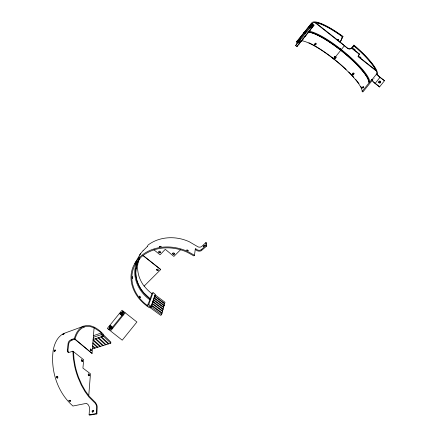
<?xml version="1.0" encoding="UTF-8"?>
<svg xmlns="http://www.w3.org/2000/svg" width="437" height="437" viewBox="0 0 437 437"><rect width="100%" height="100%" fill="white"/><g stroke="black" fill="none" stroke-linecap="round" stroke-linejoin="round"><path stroke-width="0.33" stroke-dasharray="2.19 1.64" d="M373.564 79.212L373.87 78.835M374.176 78.458L374.482 78.076"/><path stroke-width="0.66" d="M163.159 309.003A1.213 1.18 25.5 0 0 163.023 309.32L162.63 310.931A1.24 1.207 25.5 0 0 162.498 311.253L162.094 312.903A1.267 1.24 25.5 0 0 161.963 313.231L161.619 314.656L160.75 315.394L150.355 307.823L151.202 307.053L151.639 305.698A1.404 1.371 25.5 0 1 151.797 305.348L152.3 303.77A1.371 1.338 25.5 0 1 152.453 303.431L152.945 301.891A1.344 1.306 25.5 0 1 153.097 301.557L153.584 300.028A1.398 1.366 25.5 0 1 153.726 299.722L154.201 298.225A1.371 1.338 25.5 0 1 154.337 297.93L154.802 296.466A1.338 1.306 25.5 0 1 154.944 296.171L155.337 295.013L164.984 302.262L164.662 303.458A1.136 1.109 25.5 0 0 164.536 303.759L164.17 305.266A1.158 1.131 25.5 0 0 164.044 305.572M299.596 40.543L300.033 39.936M299.525 40.565A0.552 0.541 25.3 0 1 300.181 39.756L299.64 40.379A0.552 0.541 25.3 0 1 300.285 39.532M101.466 336.752L108.884 343.772L110.78 343.182L110.829 342.013L103.432 334.889L102.995 335.037M195.257 249.451L196.967 250.609A4.96 4.834 25.5 0 0 201.189 250.772L206.493 246.2L206.619 243.114L205.964 242.535L201.626 246.566A3.796 3.698 25.5 0 1 197.251 246.413L189.134 241.661A43.897 42.788 25.5 0 0 175.974 238.007C166.295 236.876 156.036 238.995 148.181 244.939L147.444 246.255M201.086 249.877L205.816 245.605L205.964 242.535M89.077 375.367L89.077 375.208A1.775 1.732 25.5 0 0 88.875 374.465L88.465 373.952L89.197 374.378A1.781 1.737 25.5 0 1 89.399 375.126A1 0.972 25.5 0 1 89.312 375.629L88.924 375.798L88.454 375.339A1.781 1.737 25.5 0 1 88.247 374.591M67.904 350.621L68.844 343.307A4.894 4.774 25.5 0 1 71.985 340.221M67.26 350.119L68.21 342.799A4.911 4.785 25.5 0 1 71.357 339.696M110.78 343.182L103.361 336.086L103.432 334.889M101.368 332.317L101.226 334.644L102.924 336.266L103.061 333.95C98.227 328.919 91.153 323.659 83.806 326.144L64.736 333.12C57.7 335.807 54.396 343.498 53.183 350.441C50.43 370.516 57.515 392.563 72.935 406.028L86.57 403.324L88.29 404.815L89.241 406.683A7.205 7.019 25.5 0 1 89.53 408.147L89.11 414.811L89.689 415.15L96.883 413.915L97.205 406.923A9.483 9.243 25.5 0 0 96.834 405.072L95.648 402.701L89.203 396.266L85.379 391L81.79 384.68L78.665 377.546A83.177 81.08 25.5 0 1 75.251 366.13L73.984 358.651L73.525 351.709M96.883 413.915L96.315 413.566L96.653 406.814A7.587 7.396 25.5 0 0 96.353 405.334L95.403 403.433L88.935 396.998L85.002 391.59L81.309 385.084L78.103 377.743A85.029 82.883 25.5 0 1 74.612 365.998L73.329 358.313L72.881 351.201L69.745 352.2A1.89 1.841 25.5 0 1 67.97 351.987M82.254 361.246L82.249 360.995A1.775 1.732 25.5 0 0 82.003 360.246L81.735 359.941A0.579 0.563 25.5 0 0 81.528 359.826L81.38 360.465A1.781 1.737 25.5 0 0 81.632 361.219L82.282 361.634L82.571 360.902A1.781 1.737 25.5 0 0 82.325 360.154L81.533 359.82M88.749 395.704L90.464 373.815L82.921 368.101L83.707 359.771L72.881 351.201M74.689 339.156L92.065 353.44L94.075 327.837L90.344 326.597L86.619 326.434A10.674 10.401 25.5 0 0 84.221 327.002L83.915 327.111M110.337 327.084L109.982 327.526L110.457 326.357L111.107 326.133L110.741 326.581M110.627 328.04L110.698 327.368L111.752 326.647L111.271 327.821L110.627 328.04L111.752 326.647M121.705 313.012L121.054 313.231L120.574 314.405A1.005 0.983 25.5 0 1 120.552 313.526L120.831 313.187A1.005 0.983 25.5 0 1 121.705 313.012L121.344 313.46M121.224 314.919L121.3 314.247L122.349 313.52L121.874 314.695L121.224 314.919L122.349 313.52M340.199 41.302A2.933 2.797 -7 0 0 341.313 43.11L347.612 48.332A2.939 2.846 68.2 0 0 351.654 47.994L353.921 45.126A41.914 9.111 38.9 0 1 377.541 74.29A3.66 0.798 38.9 0 0 380.075 77.223L384.505 80.725L379.524 86.968L375.093 83.467A4.572 0.994 38.9 0 1 371.925 79.802L371.953 79.294L372.674 79.867L362.885 91.983L362.164 91.415A40.996 8.915 38.9 0 0 337.561 62.147A40.996 8.915 38.9 0 0 301.213 40.663M204.483 245.403L204.336 245.725M164.05 305.572L163.667 307.113A1.185 1.158 25.5 0 0 163.542 307.424L163.154 309.003L153.092 301.557M136.044 268.728L135.787 272.781L136.142 276.894L137.103 280.958L138.758 285.148L140.976 289.076L143.647 292.653L150.355 298.908L147.078 306.097C137.158 299.001 129.882 287.082 131.138 274.583A28.908 28.176 25.5 0 1 133.432 266.035L140.583 253.46M147.559 305.654C137.906 298.739 130.816 287.147 131.985 274.977A28.263 27.547 25.5 0 1 134.175 266.646L135.454 264.134A29.656 28.908 25.5 0 1 138.092 260.315C146.187 250.51 159.773 246.768 172.091 248.101A47.797 46.59 25.5 0 1 187.391 252.313L193.81 255.896L194.47 255.274L195.388 248.506L196.863 249.554A3.928 3.829 25.5 0 0 201.08 249.866M203.221 246.566L203.38 246.206A3.059 2.983 25.5 0 1 204.15 245.386L204.467 245.288M102.466 334.616L102.307 334.152M135.994 268.613L136.284 267.302M136.131 268.154C133.875 280.15 140.73 292.195 150.284 299.099M136.087 268.039L137.076 264.281M148.962 306.244L149.503 306.528M136.251 267.193L137.163 264.014M68.855 400.625C70.712 403.651 71.531 399.101 68.866 400.592M310.685 26.646L310.166 27.291L310.734 26.591M71.313 339.576L74.377 338.517C75.776 333.458 78.616 328.094 83.806 326.144M153.043 292.653L148.749 304.605L147.105 306.118L149.432 307.801L151.082 306.304L155.206 294.276L153.043 292.653L151.95 293.691L150.104 298.722M137.071 264.177L137.349 263.478M150.355 307.823L150.787 306.577M137.163 263.91L137.447 263.211M137.355 263.38L137.655 262.686M137.458 263.112L137.764 262.418M137.666 262.588L137.874 262.156M136.994 261.785C130.86 275.43 138.076 291.55 149.744 299.695M137.781 262.326L137.983 261.9M137.89 262.063L138.054 261.747M137.961 261.91L138.119 261.594M138.026 261.758L138.78 260.239M138.097 261.605L138.704 260.386M297.586 42.799L296.614 42.028L296.92 41.378L311.608 23.188A41.914 9.111 38.9 0 1 342.947 36.462L340.03 42.389L315.11 22.724L315.334 22.445L340.254 42.116M303.955 32.933L304.267 32.278L305.239 33.048M296.614 42.028L311.608 23.188L314.045 25.111L298.908 44.219A0.912 0.89 25.5 0 0 298.395 44.853L296.947 46.644L295.691 45.656L297.127 42.64L312.324 23.756A40.996 8.915 38.9 0 1 342.859 36.653L341.909 37.828M296.947 46.644L297.526 45.443M304.267 32.278L303.95 32.939L304.933 33.704M298.395 44.853L298.968 43.651M298.908 44.219L299.766 42.416M301.175 40.947L300.64 42.078A0.912 0.89 25.5 0 1 301.148 41.444L301.596 40.504M303.42 38.172L302.879 39.303A0.912 0.89 25.5 0 1 303.393 38.669L303.841 37.724M305.572 35.583L305.124 36.522A0.912 0.89 25.5 0 1 305.638 35.889L305.993 35.135M307.724 32.993L307.369 33.747A0.912 0.89 25.5 0 1 307.877 33.114L308.145 32.546M310.374 27.482L311.81 24.467L313.061 25.461L311.625 28.471L310.374 27.482L295.691 45.656M308.325 32.174L308.598 31.606M309.882 30.404L309.609 30.967A0.912 0.89 25.5 0 1 310.123 30.333L310.751 29.017M310.057 30.027L310.33 29.465M340.03 42.389L342.635 36.932A40.996 8.915 38.9 0 0 315.11 22.724M332.426 58.028L333.726 58.787M335.408 56.384A0.912 0.896 24.1 0 0 334.556 57.93L333.721 59.039M335.66 56.586L335.594 56.723A0.912 0.896 24 0 1 335.747 57.984A0.912 0.896 24 0 1 334.469 58.116A0.912 0.885 26.7 0 1 334.316 56.854A0.912 0.885 26.7 0 1 335.589 56.728L344.525 45.585M347.612 48.332L341.313 43.105M351.665 47.999L351.752 47.813A2.933 2.808 47.9 0 1 347.732 48.108M375.924 70.718L358.078 56.635L359.214 54.243L352.146 48.66L353.609 45.59A40.996 8.915 38.9 0 1 375.924 70.718L376.148 70.439L358.302 56.357L359.443 53.964L352.369 48.381L353.921 45.126M379.524 86.968L378.508 85.909M384.505 80.725L379.988 77.409A4.572 0.994 38.9 0 1 376.82 73.744A40.996 8.915 38.9 0 0 353.833 45.311M161.149 246.512L159.347 246.932M159.336 246.785L160.275 246.277L161.16 246.37M138.687 260.403L139.955 258.245M138.769 260.255L139.092 259.665M139.682 255.011L140.386 254.006A30.464 29.694 25.5 0 1 143.036 250.762M151.541 305.654L151.546 305.643A1.202 1.174 25.5 0 1 151.278 305.96M138.42 258.114L139.037 257.327A2.305 2.251 25.5 0 1 139.337 257.027M310.783 26.482L312.351 24.543M297.93 42.526L299.416 40.69A0.918 0.896 25.3 0 1 299.318 39.538M312.313 26.389L313.061 25.461M299.356 43.301L299.815 42.733M300.732 41.591L302.114 39.887M302.573 39.319L303.491 38.183M304.409 37.047L304.868 36.479M305.785 35.342L306.244 34.769M306.703 34.201L307.621 33.065M308.538 31.928L308.997 31.36M310.374 29.656L312.668 26.815M313.127 26.247L314.045 25.111M342.002 37.642L342.269 37.303M342.406 37.134L342.947 36.462M341.171 40.002L341.395 39.723M120.579 314.4L120.94 313.957M108.513 329.405L109.987 327.581L109.113 326.892L110.282 325.439L112.528 327.209M123.229 311.188L121.759 313.007L120.885 312.318L119.711 313.771L121.95 315.541M108.747 329.312L109.665 328.176M122.141 312.734L121.491 313.537L122.486 313.007M122.273 312.564L123.19 311.434M109.796 328.012L110.446 327.209L110.146 328.285M109.097 329.585L110.009 328.455M122.622 312.837L123.54 311.707M109.059 329.831L110.528 328.012L111.353 328.662M123.769 311.614L122.3 313.438L123.125 314.088M111.604 328.351L109.9 330.465L107.327 328.433L122.01 310.254L124.583 312.286L122.873 314.4M112.276 327.521L122.202 315.23M352.146 48.66L352.369 48.381M359.214 54.243L359.443 53.964M358.078 56.635L358.302 56.357M369.194 82.309A40.996 8.915 38.9 0 1 369.216 82.686L368.637 81.916L368.877 81.621L369.795 81.965A40.996 8.915 38.9 0 0 345.388 52.866A40.996 8.915 38.9 0 0 309.035 31.229M362.164 91.415L371.953 79.294M371.925 79.802L376.82 73.744M376.929 75.049L377.541 74.29M375.093 83.467L380.075 77.223M88.438 373.974L88.34 374.094A0.994 0.967 25.5 0 0 88.258 374.591M143.036 250.762L147.083 246.758A4.141 4.037 25.5 0 0 147.449 246.26M180.536 249.762L173.866 256.421L165.279 249.314L160.051 254.793L153.971 249.844M138.349 258.36L139.19 257.371A0.781 0.765 25.5 0 0 139.392 257.103M139.594 296.133L139.507 296.936L140.151 297.641M154.764 295.543L155.337 295.013M149.012 306.173L149.372 306.124M310.297 27.203L310.587 26.908M54.68 349.917L54.09 350.665L54.177 351.348M140.315 297.624L140.414 296.898L139.802 296.133M154.206 297.302L154.299 297.226A1.524 1.486 25.5 0 0 154.671 296.707M62.994 334.168L63.627 333.89A2.404 2.343 25.5 0 1 64.048 333.759L64.064 333.764M84.221 327.002C79.157 328.892 76.377 334.114 75.006 339.046L71.941 340.095M93.463 335.66L101.324 332.999A34.223 33.359 25.5 0 0 99.62 331.459L94.075 327.837M93.332 337.288L101.226 334.644M93.157 339.494L103.361 336.086M94.611 348.229A0.803 0.781 25.5 0 1 95.2 348.005L97.265 347.382L92.846 343.471M97.975 337.905L105.454 344.842L103.318 345.503A0.836 0.814 25.5 0 0 102.706 345.711L100.581 346.355A0.825 0.803 25.5 0 0 99.98 346.563L97.877 347.197L92.901 342.766M105.464 344.853A0.852 0.83 25.5 0 1 106.087 344.624L108.245 343.974A0.863 0.841 25.5 0 1 108.884 343.755M93.518 410.665L93.136 410.835A1.284 1.251 25.5 0 0 92.639 411.725A0.901 0.874 25.5 0 0 92.71 412.167C96.298 409.649 89.875 410.119 92.742 412.167M89.11 414.811L96.315 413.566M203.26 246.654L203.56 246.55A3.054 2.977 25.5 0 0 204.319 245.72M62.486 334.567L62.502 334.567A3.064 2.988 25.5 0 0 63.174 334.316L63.622 334.119A1.885 1.835 25.5 0 0 64.081 333.83M312.275 24.456L312.887 24.734L312.553 24.641M312.084 24.685L312.613 25.106L312.073 24.734M312.766 24.904L312.258 24.505M298.154 41.941L298.455 41.903M310.964 26.149L311.095 26.187A0.918 0.896 25.5 0 0 309.882 26.466A0.918 0.896 25.5 0 0 310.073 27.678M91.005 350.753L91.399 350.097A1.786 1.737 25.5 0 0 91.169 349.398L90.574 348.977L90.322 349.633A1.781 1.737 25.5 0 0 90.557 350.343L91.005 350.753A0.694 0.677 25.5 0 0 91.087 350.425L91.093 350.195A1.781 1.737 25.5 0 0 90.858 349.491L90.617 349.19A0.563 0.552 25.5 0 0 90.426 349.076M88.902 375.793L88.924 375.798A0.787 0.765 25.5 0 0 89.066 375.367M312.641 24.406L312.373 24.346L312.624 24.581M54.226 351.386L55.259 350.96L55.406 349.857M194.47 255.274L187.899 251.581A48.862 47.628 25.5 0 0 172.205 247.227C159.571 245.834 145.619 249.68 137.327 259.758A30.35 29.585 25.5 0 0 134.76 263.462M148.749 304.605L151.082 306.304M151.639 305.791L161.969 313.34M151.202 307.053L161.619 314.656M151.792 305.348L162.094 312.903M152.447 303.431L162.63 310.931M152.3 303.862L162.504 311.363M152.945 301.978L163.039 309.44M153.578 300.137L163.553 307.539M153.72 299.722L163.667 307.113M154.337 297.925L164.17 305.266M154.19 298.307L164.055 305.687M154.938 296.171L164.662 303.458M154.796 296.543L164.552 303.868M354.32 49.523L355.128 49.905L353.702 48.758L354.893 50.2L353.467 49.053L354.26 49.474M338.118 40.024C336.359 37.953 340.56 41.63 338.069 39.936C335.78 38.685 340.084 42.083 338.194 40.035M360.192 57.444C358.373 55.433 362.617 58.848 360.252 57.498C357.81 55.881 362.044 59.547 360.268 57.455M332.568 57.881L333.644 58.722M67.992 351.954L68.636 352.457M340.221 48.704L341.193 49.463M339.986 49.124L340.931 49.867M339.642 49.419L339.981 49.605M339.882 49.61L340.696 50.162M340.062 49.752L340.609 50.179M311.291 23.849L313.728 25.772M376.011 83.942L375.181 83.281A3.66 0.798 38.9 0 1 373.733 81.992M376.29 84.161L376.563 84.379M376.841 84.598L377.672 85.253M377.95 85.472L378.229 85.69M297.897 42.143L296.925 41.368A41.914 9.111 38.9 0 1 298.165 40.28M123.092 311.357L123.633 311.783M122.174 312.488L122.721 312.919M122.043 312.657L122.584 313.083M123.485 314.88L122.688 314.247L122.016 315.082L122.813 315.711M121.054 313.231L121.705 313.744M122.278 314.198L122.551 314.416M120.65 313.733L121.3 314.247M121.874 314.695L122.147 314.913M112.888 328.001L112.09 327.373L111.413 328.203L112.216 328.837M110.457 326.357L111.102 326.865M111.675 327.318L111.954 327.537M110.053 326.854L110.698 327.368M111.271 327.821L111.55 328.04M109.703 327.936L110.244 328.362M109.567 328.1L110.108 328.531M108.649 329.236L109.195 329.662M143.107 255.465L160.718 269.443M142.975 255.569L160.658 269.596L144.101 286.12C139.769 280.374 137.202 273.158 137.644 265.92A27.913 27.209 25.5 0 1 138.414 260.944M74.377 338.517L92.065 353.44M92.464 348.371L92.89 348.742L94.594 348.213L92.611 346.481M92.666 345.804L95.2 348.027M205.816 245.605L206.493 246.2M93.092 340.363L99.964 346.546M93.147 339.642L100.581 346.355M95.173 338.828L102.69 345.7M95.812 338.62L103.318 345.503M98.62 337.692L106.087 344.646M100.816 336.965L108.245 343.974M299.198 40.723L299.279 40.87A0.918 0.896 25.3 0 1 300.361 39.538M310.472 26.886L310.658 26.761A0.546 0.535 25.5 0 0 310.052 27.597M109.977 327.531A1.005 0.983 25.5 0 1 109.955 326.647L110.228 326.308A1.005 0.983 25.5 0 1 111.107 326.133M62.453 334.491A1.939 1.89 25.5 0 1 63.01 334.218M54.734 351.332A1.338 1.306 25.5 0 1 55.319 350.414M67.899 351.943A2.229 2.174 25.5 0 1 67.309 350.124M68.543 352.446A2.234 2.18 25.5 0 1 67.948 350.627M57.405 378.043A0.956 0.929 25.5 0 1 56.881 376.273A0.956 0.929 25.5 0 1 57.378 378.049M57.711 377.885A0.994 0.967 25.5 0 1 57.231 376.257M70.592 400.827A1.398 1.366 25.5 0 1 69.319 400.374M97.282 347.399A0.814 0.792 25.5 0 1 97.877 347.175M82.243 361.246A0.743 0.721 25.5 0 1 82.112 361.639M174.216 253.984A0.852 0.83 25.5 0 1 172.762 253.28M172.899 253.078A0.721 0.705 25.5 0 0 172.735 253.351A0.852 0.83 25.5 0 0 174.166 254.126A0.721 0.705 25.5 0 0 174.39 253.886A0.852 0.83 25.5 0 0 172.948 253.127M160.346 252.362A0.852 0.83 25.5 0 1 158.915 251.575M174.407 253.815A0.721 0.705 25.5 0 1 174.259 254.028M158.047 270.279A0.803 0.787 25.5 0 1 156.697 269.531A0.617 0.601 25.5 0 1 156.828 269.334M158.112 270.132A0.808 0.792 25.5 0 1 156.746 269.454M158.107 270.345A0.617 0.601 25.5 0 0 158.238 270.142A0.803 0.787 25.5 0 0 156.888 269.394M151.956 293.68A38.139 37.178 25.5 0 1 144.199 286.022M132.438 276.763A1.693 1.65 25.5 0 1 132.335 278.331M139.496 296.701A1.568 1.524 25.5 0 1 139.78 297.264M132.411 278.293A1.601 1.562 25.5 0 1 132.531 276.741M373.007 81.156A3.66 0.798 38.9 0 1 372.717 80.67M297.641 41.936A40.996 8.915 38.9 0 1 298.11 41.307M308.877 42.75A41.914 9.111 38.9 0 1 346.153 69.488M348.742 71.996A41.914 9.111 38.9 0 1 353.697 77.169M355.751 79.529A41.914 9.111 38.9 0 1 358.985 83.658M360.858 86.521A41.914 9.111 38.9 0 1 361.76 88.192M335.747 56.602A0.912 0.885 26.7 0 1 335.807 57.831A0.912 0.885 26.7 0 1 334.562 57.924M353.347 74.945A0.912 0.743 -71.7 0 1 353.03 73.673A0.912 0.743 -71.7 0 1 354.194 73.372M363.081 88.034A0.912 0.317 -57.3 0 1 363.366 87.487M363.611 87.187A0.912 0.317 -57.3 0 1 363.808 87.018M379.917 81.064A0.912 0.89 25.5 0 1 380.534 82.44A0.912 0.89 25.5 0 1 379.016 82.435A0.912 0.89 25.5 0 1 379.595 81.064M309.877 27.733A0.918 0.896 25.5 0 1 310.986 26.357M309.953 27.804A0.546 0.535 25.5 0 1 310.598 27.001M299.454 40.723A0.546 0.535 25.3 0 1 300.099 39.92M299.356 40.909A0.546 0.535 25.5 0 1 299.318 40.357M299.449 40.199A0.546 0.535 25.5 0 1 300.001 40.111M299.159 41.067A0.956 0.934 25.3 0 1 300.312 39.636M299.427 40.499A0.956 0.934 25.3 0 1 299.258 39.521M299.585 39.122A0.956 0.934 25.3 0 1 300.585 39.068M299.563 39.33A0.918 0.896 25.3 0 1 300.498 39.33M309.757 27.946A0.956 0.934 25.5 0 1 310.909 26.52M310.03 27.373A0.956 0.934 25.5 0 1 309.828 26.482M310.052 26.111A0.956 0.934 25.5 0 1 310.183 25.996M310.532 25.849A0.956 0.934 25.5 0 1 311.182 25.941M305.272 32.485A40.996 8.915 38.9 0 1 306.228 31.535M308.26 32.01A40.051 8.707 38.9 0 1 343.64 52.041A40.051 8.707 38.9 0 1 368.877 81.621M304.693 33.207A40.996 8.915 38.9 0 1 305.649 32.251M309.669 32.152A40.996 8.915 38.9 0 1 342.914 52.025A40.996 8.915 38.9 0 1 368.582 80.053M368.932 81.047A40.996 8.915 38.9 0 1 369.052 81.49M308.254 32.3A40.051 8.707 38.9 0 1 343.684 52.566A40.051 8.707 38.9 0 1 368.637 81.916M341.259 43.252A2.939 2.78 11.2 0 1 340.237 41.881M315.754 43.044A0.912 0.688 -34.1 0 1 314.422 44.257M188.178 250.658C185.927 251.308 186.479 248.413 188.178 250.658M125.195 312.766L110.517 330.94L122.234 340.183L136.912 322.009L125.195 312.766M93.655 339.331L93.207 338.921L93.649 339.331M158.942 252.395A0.83 0.808 25.5 0 0 160.374 252.417A0.83 0.808 25.5 0 0 159.652 251.182A0.83 0.808 25.5 0 0 158.942 252.395M353.609 74.569A0.912 0.743 -71.8 0 0 353.484 73.045A0.912 0.743 -71.8 0 0 352.408 74.099A0.912 0.743 -71.8 0 0 353.609 74.569M362.841 87.793A0.912 0.317 -57.3 0 0 363.371 86.482A0.912 0.317 -57.3 0 0 362.404 87.466A0.912 0.317 -57.3 0 0 362.841 87.793M378.912 82.593A0.912 0.89 25.5 0 0 380.485 82.56A0.912 0.89 25.5 0 0 379.644 81.233A0.912 0.89 25.5 0 0 378.912 82.593M315.339 44.836A0.912 0.688 -34 0 0 316.148 43.58A0.912 0.688 -34 0 0 314.678 43.847A0.912 0.688 -34 0 0 315.339 44.836"/></g></svg>
